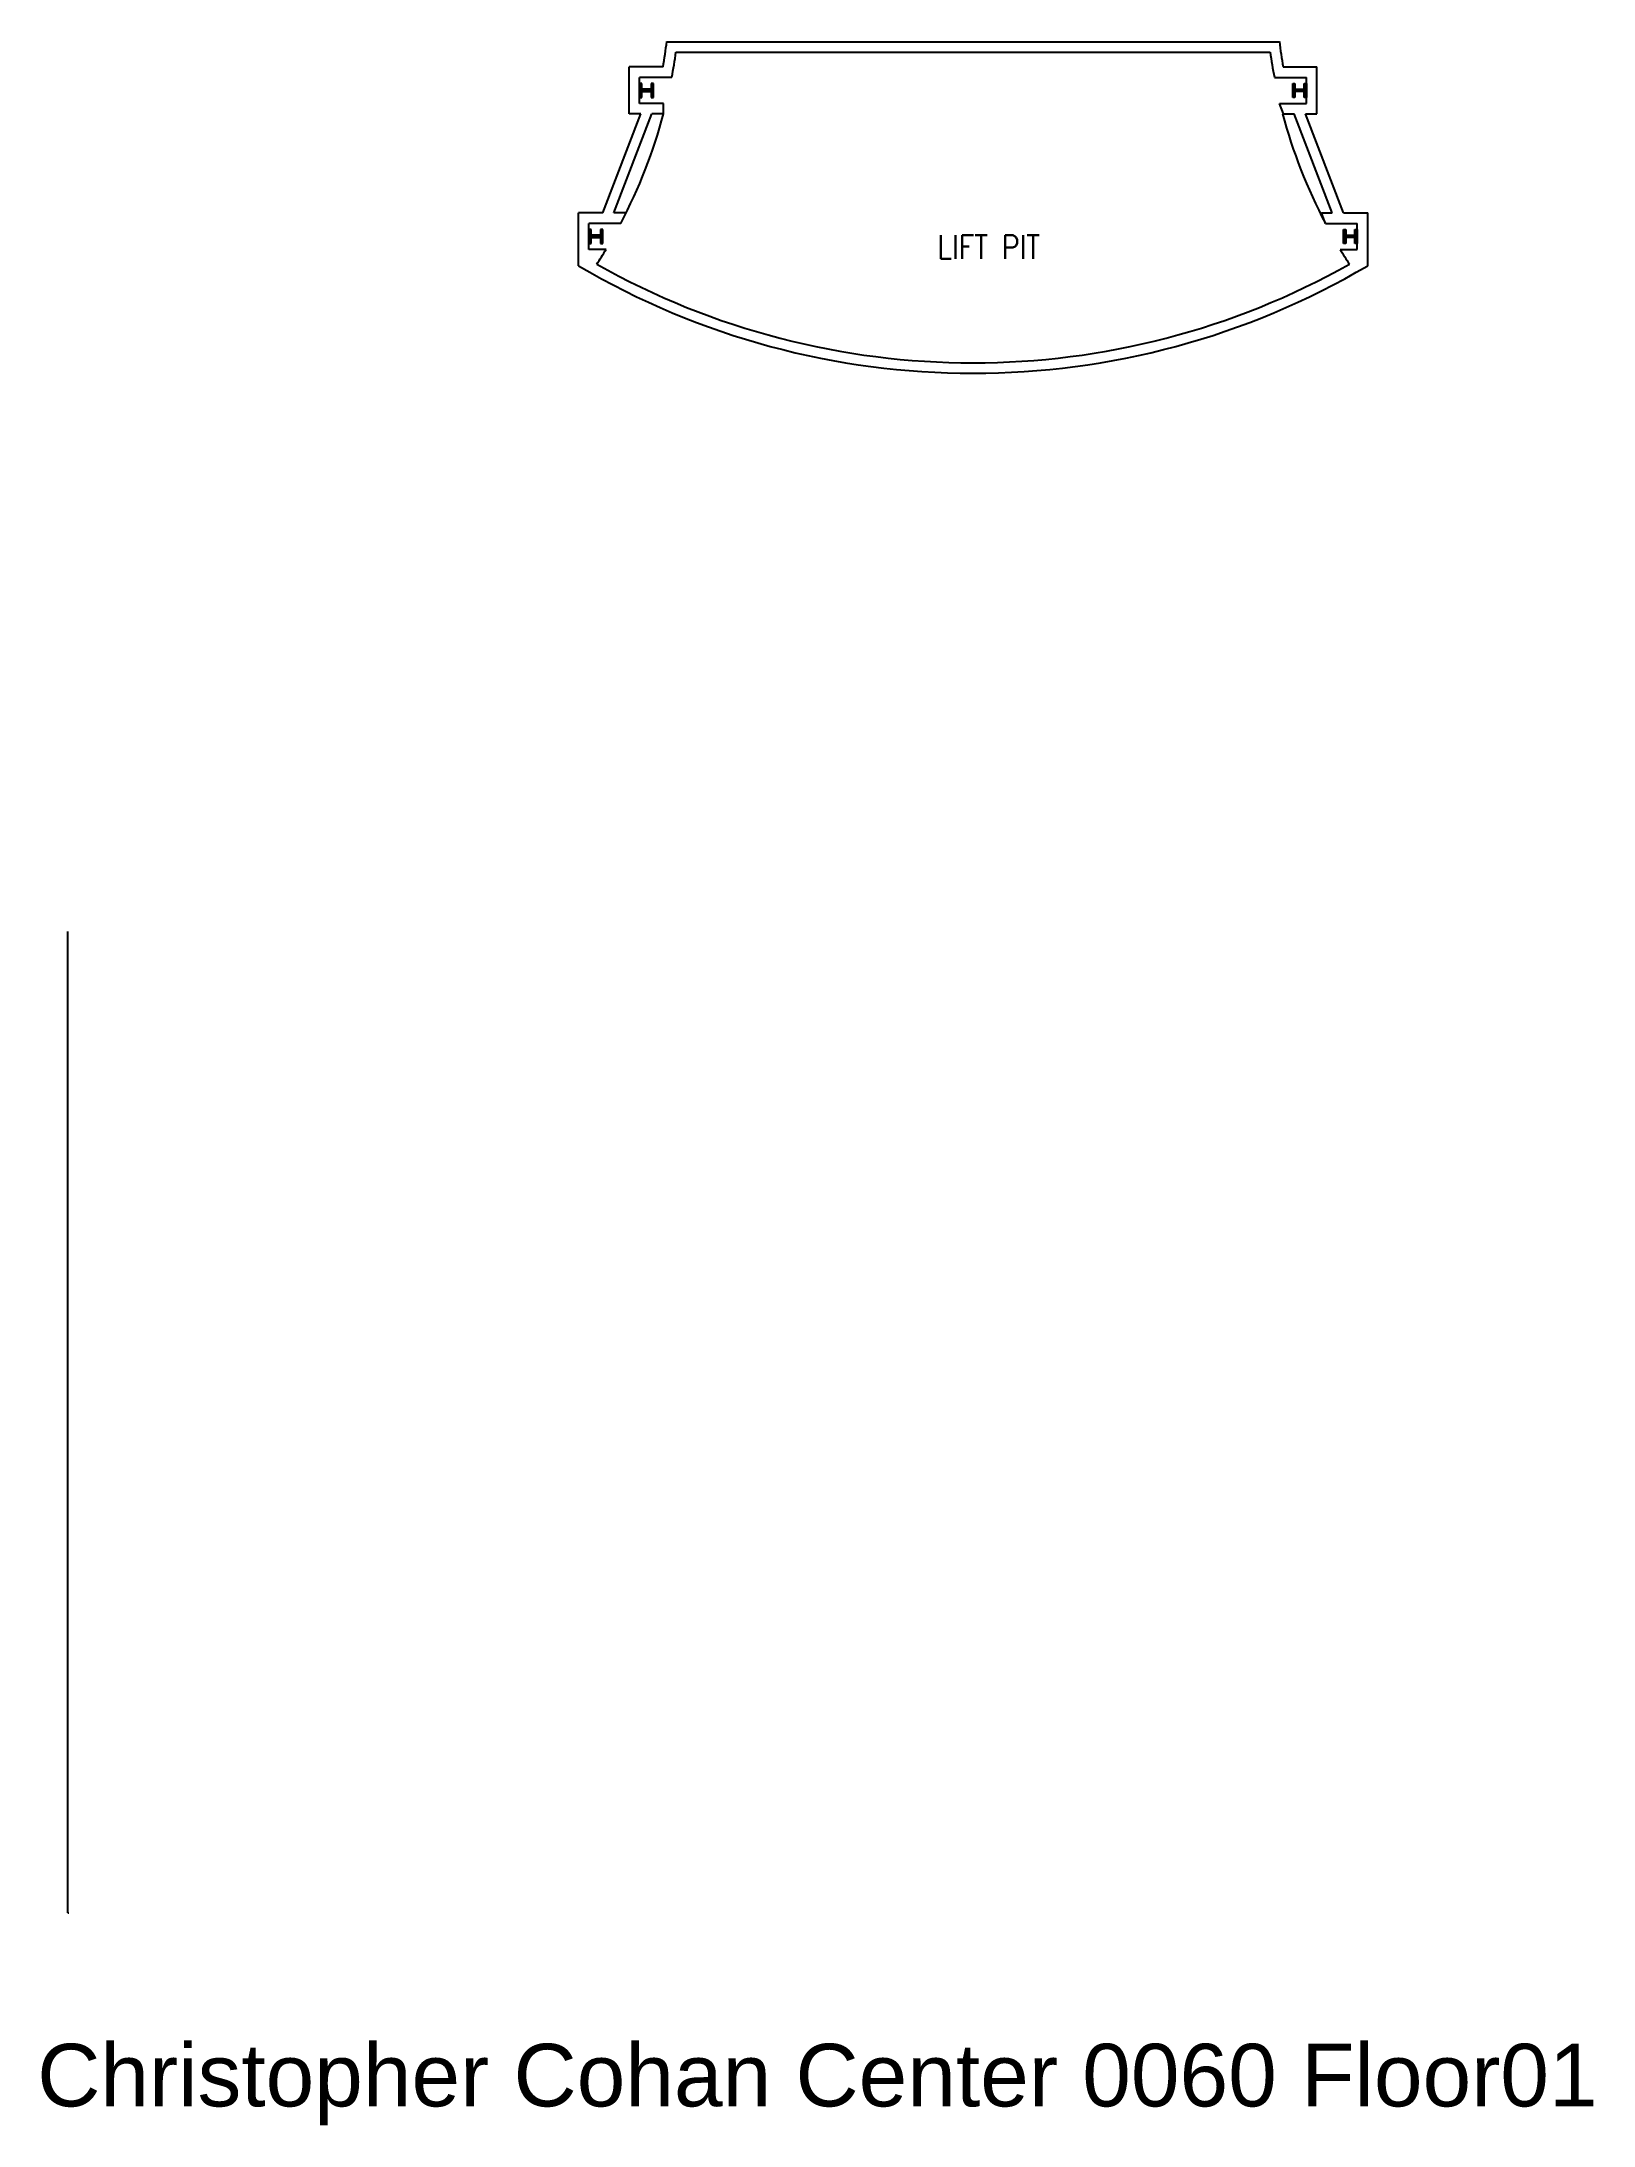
# Model space of a CAD drawing. Header units: inches. Extents: x -30 to 1754, y -245 to 2152.
import ezdxf
from ezdxf.enums import TextEntityAlignment as Align

# ---------------------------------------------------------------- set-up
doc = ezdxf.new("R2010")
doc.units = ezdxf.units.IN
doc.header["$LTSCALE"] = 10
doc.header["$MEASUREMENT"] = 0
for name, color, linetype in [('A-COLS', 5, 'CONTINUOUS'), ('A-GRID', 1, 'CONTINUOUS'), ('A-IDEN-TEXT', 4, 'CONTINUOUS'), ('A-ROOF', 2, 'CONTINUOUS'), ('A-TTLB', 4, 'CONTINUOUS'), ('A-WALL', 5, 'CONTINUOUS')]:
    doc.layers.add(name, color=color, linetype=linetype)
doc.styles.add('ROOMVNUMBER', font='simplex.shx', dxfattribs={"width": 0.85})
doc.styles.add('TITLE', font='arial.ttf', dxfattribs={"height": 72})

msp = doc.modelspace()

# ---------------------------------------------------------------- linework, layer by layer
at = {"layer": 'A-COLS'}
for p, q in [((657.5, 2104.3), (657.5, 2088.3)), ((660.2, 2104.3), (657.5, 2104.3)), ((657.5, 2088.3), (660.2, 2088.3)), ((658.2, 2104.3), (658.2, 2088.3)), ((658.8, 2104.3), (658.8, 2088.3)), ((659.5, 2104.3), (659.5, 2088.3)), ((660.2, 2097.7), (660.2, 2104.3)), ((670.8, 2097.7), (660.2, 2097.7)), ((670.8, 2097), (660.2, 2097)), ((670.8, 2096.3), (660.2, 2096.3)), ((670.8, 2095.7), (660.2, 2095.7)), ((660.2, 2095), (670.8, 2095)), ((660.2, 2088.3), (660.2, 2095)), ((670.8, 2104.3), (670.8, 2097.7)), ((673.5, 2104.3), (670.8, 2104.3)), ((670.8, 2095), (670.8, 2088.3)), ((670.8, 2088.3), (673.5, 2088.3)), ((671.5, 2088.3), (671.5, 2104.3)), ((672.2, 2088.3), (672.2, 2104.3)), ((672.8, 2088.3), (672.8, 2104.3)), ((673.5, 2088.3), (673.5, 2104.3)), ((1408.6, 2104.3), (1411.2, 2104.3)), ((1408.6, 2088.3), (1408.6, 2104.3)), ((1411.2, 2088.3), (1408.6, 2088.3)), ((1409.2, 2088.3), (1409.2, 2104.3)), ((1409.9, 2088.3), (1409.9, 2104.3)), ((1410.6, 2088.3), (1410.6, 2104.3)), ((1411.2, 2104.3), (1411.2, 2097.7)), ((1411.2, 2097.7), (1421.9, 2097.7)), ((1411.2, 2097), (1421.9, 2097)), ((1411.2, 2096.3), (1421.9, 2096.3)), ((1411.2, 2095.7), (1421.9, 2095.7)), ((1411.2, 2095), (1411.2, 2088.3)), ((1421.9, 2095), (1411.2, 2095)), ((1421.9, 2104.3), (1424.5, 2104.3)), ((1421.9, 2097.7), (1421.9, 2104.3)), ((1421.9, 2088.3), (1421.9, 2095)), ((1424.5, 2088.3), (1421.9, 2088.3)), ((1422.5, 2104.3), (1422.5, 2088.3)), ((1423.2, 2104.3), (1423.2, 2088.3)), ((1423.9, 2104.3), (1423.9, 2088.3)), ((1424.5, 2104.3), (1424.5, 2088.3)), ((599.2, 1936.3), (599.2, 1920.3)), ((601.8, 1936.3), (599.2, 1936.3)), ((599.2, 1920.3), (601.8, 1920.3)), ((599.8, 1936.3), (599.8, 1920.3)), ((600.5, 1936.3), (600.5, 1920.3)), ((601.2, 1936.3), (601.2, 1920.3)), ((601.8, 1929.7), (601.8, 1936.3)), ((612.5, 1929.7), (601.8, 1929.7)), ((612.5, 1929), (601.8, 1929)), ((612.5, 1928.3), (601.8, 1928.3)), ((612.5, 1927.7), (601.8, 1927.7)), ((601.8, 1920.3), (601.8, 1927)), ((601.8, 1927), (612.5, 1927)), ((612.5, 1936.3), (612.5, 1929.7)), ((615.1, 1936.3), (612.5, 1936.3)), ((612.5, 1927), (612.5, 1920.3)), ((612.5, 1920.3), (615.1, 1920.3)), ((613.1, 1920.3), (613.1, 1936.3)), ((613.8, 1920.3), (613.8, 1936.3)), ((614.5, 1920.3), (614.5, 1936.3)), ((615.1, 1920.3), (615.1, 1936.3)), ((1466.9, 1920.3), (1466.9, 1936.3)), ((1466.9, 1936.3), (1469.6, 1936.3)), ((1469.6, 1920.3), (1466.9, 1920.3)), ((1467.6, 1920.3), (1467.6, 1936.3)), ((1468.2, 1920.3), (1468.2, 1936.3)), ((1468.9, 1920.3), (1468.9, 1936.3)), ((1469.6, 1936.3), (1469.6, 1929.7)), ((1469.6, 1929.7), (1480.2, 1929.7)), ((1469.6, 1929), (1480.2, 1929)), ((1469.6, 1928.3), (1480.2, 1928.3)), ((1469.6, 1927.7), (1480.2, 1927.7)), ((1469.6, 1927), (1469.6, 1920.3)), ((1480.2, 1927), (1469.6, 1927)), ((1480.2, 1936.3), (1482.9, 1936.3)), ((1480.2, 1929.7), (1480.2, 1936.3)), ((1480.2, 1920.3), (1480.2, 1927)), ((1482.9, 1920.3), (1480.2, 1920.3)), ((1480.9, 1936.3), (1480.9, 1920.3)), ((1481.6, 1936.3), (1481.6, 1920.3)), ((1482.2, 1936.3), (1482.2, 1920.3)), ((1482.9, 1936.3), (1482.9, 1920.3))]:
    msp.add_line(p, q, dxfattribs=at)
at = {"layer": 'A-GRID'}
msp.add_line((0, 0), (0, 1128.6), dxfattribs=at)
at = {"layer": 'A-ROOF'}
msp.add_line((615.1, 1955.3), (658.9, 2069.3), dxfattribs=at)
at = {"layer": 'A-WALL'}
for p, q in [((688.8, 2152.3), (1393.3, 2152.3)), ((699.3, 2140.3), (1382.8, 2140.3)), ((645.5, 2069.3), (645.5, 2123.3)), ((684.5, 2123.3), (645.5, 2123.3)), ((694.5, 2111.3), (657.5, 2111.3)), ((657.5, 2081.3), (657.5, 2111.3)), ((1387.5, 2111.3), (1424.5, 2111.3)), ((1397.5, 2123.3), (1436.5, 2123.3)), ((1424.5, 2081.3), (1424.5, 2111.3)), ((1436.5, 2069.3), (1436.5, 2123.3)), ((615.1, 1955.3), (658.9, 2069.3)), ((628, 1955.3), (671.7, 2069.3)), ((658.9, 2069.3), (645.5, 2069.3)), ((685, 2081.3), (657.5, 2081.3)), ((658.9, 2069.3), (657.5, 2069.3)), ((685, 2069.3), (671.7, 2069.3)), ((685, 2069.3), (685, 2081.3)), ((1397.9, 2069.3), (1393.3, 2081.3)), ((1393.3, 2081.3), (1424.5, 2081.3)), ((1397.9, 2069.3), (1410.3, 2069.3)), ((1454.1, 1955.3), (1410.3, 2069.3)), ((1466.9, 1955.3), (1423.2, 2069.3)), ((1423.2, 2069.3), (1436.5, 2069.3)), ((587.2, 1894.6), (587.2, 1955.3)), ((615.1, 1955.3), (587.2, 1955.3)), ((599.2, 1913.3), (599.2, 1943.3)), ((635.8, 1943.3), (599.2, 1943.3)), ((642, 1955.3), (628, 1955.3)), ((1446.2, 1943.3), (1441.6, 1955.3)), ((1441.6, 1955.3), (1454.1, 1955.3)), ((1446.2, 1943.3), (1482.9, 1943.3)), ((1466.9, 1955.3), (1494.9, 1955.3)), ((1482.9, 1913.3), (1482.9, 1943.3)), ((1494.9, 1894.6), (1494.9, 1955.3)), ((618.9, 1913.3), (599.2, 1913.3)), ((1463.2, 1913.3), (1482.9, 1913.3)), ((0, 0), (1, 0)), ((0, 0), (1, 0))]:
    msp.add_line(p, q, dxfattribs=at)
for centre, radius, start, end in [((105, 2223.1), 588, 350.2329, 353.0892), ((105, 2223.1), 600, 349.266, 352.0727), ((1977, 2223.1), 600, 187.9273, 190.734), ((1977, 2223.1), 588, 186.9108, 189.7671), ((105, 2223.1), 600, 332.2089, 345.1523), ((1977, 2223.1), 600, 194.8477, 207.7911), ((1041, 2665.1), 894.2, 239.4998, 300.5002), ((105, 2223.1), 600, 326.9987, 328.919), ((1041, 2665.1), 882.2, 240.622, 299.378), ((1977, 2223.1), 600, 211.081, 213.0013)]:
    msp.add_arc(centre, radius, start, end, dxfattribs=at)

# ---------------------------------------------------------------- texts
at = {"layer": 'A-IDEN-TEXT', "style": 'ROOMVNUMBER', "width": 0.85}
msp.add_text('LIFT PIT', height=27, dxfattribs=at).set_placement((1059.1, 1902.6), align=Align.CENTER)
at = {"layer": 'A-TTLB', "style": 'TITLE'}
msp.add_text('Christopher Cohan Center 0060 Floor01', height=72, dxfattribs=at).set_placement((-35.3, -222.8))

doc.saveas('drawing.dxf')
